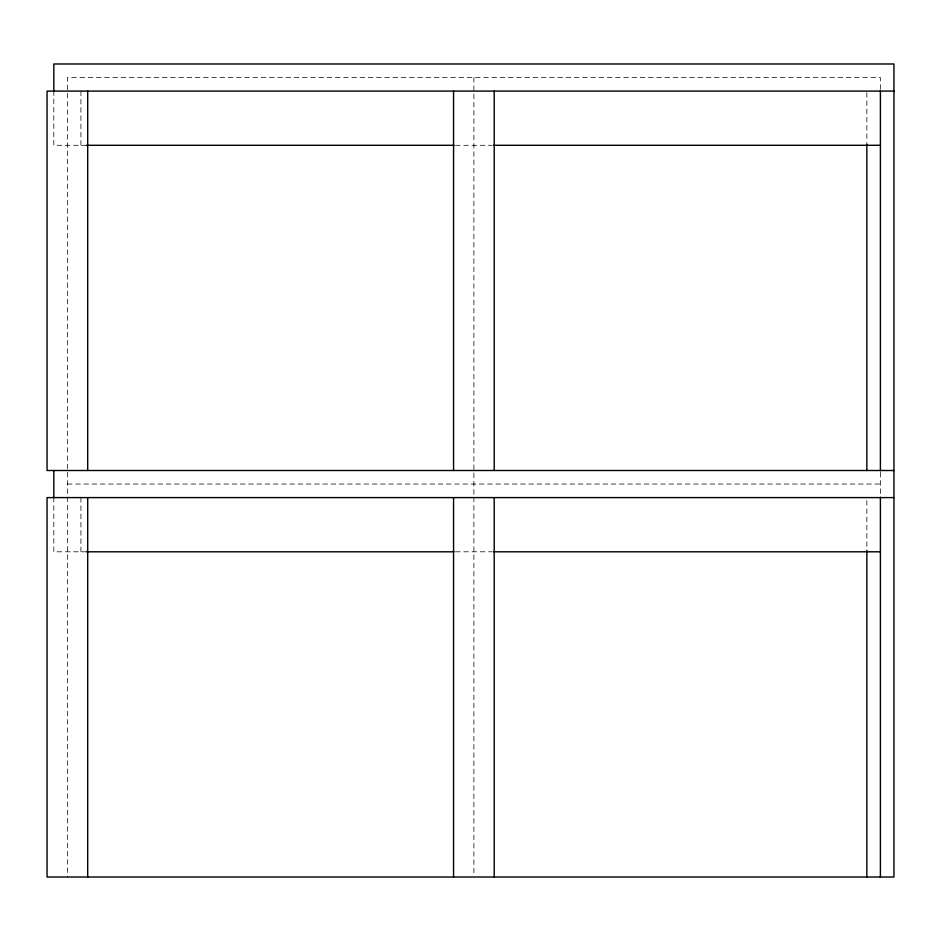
<?xml version="1.0" encoding="UTF-8"?>
<svg xmlns="http://www.w3.org/2000/svg" width="941" height="941" viewBox="0 0 941 941"><rect width="100%" height="100%" fill="white"/><g stroke="black" fill="none" stroke-linecap="round" stroke-linejoin="round"><path stroke-width="0.71" stroke-dasharray="4.71 3.53" d="M86.49 145.29L53.825 145.29L53.825 91.089M455.515 145.29L492.261 145.29M67.376 484.05L880.4 484.05M86.49 551.802L53.825 551.802L53.825 497.601M455.515 551.802L492.261 551.802M880.4 89.277L880.4 77.538L67.376 77.538L67.376 877.012M880.4 472.311L880.4 495.778M866.849 92.559L866.849 142.362M866.849 500.53L866.849 548.874M473.888 77.538L473.888 495.778M473.888 497.248L473.888 875.542M80.926 91.089L80.926 145.29M80.926 497.601L80.926 551.802"/><path stroke-width="1.41" d="M893.95 91.089L47.05 91.089L47.05 470.5L893.95 470.5M86.49 145.29L454.044 145.29M493.731 145.29L880.4 145.29M893.95 497.601L47.05 497.601L47.05 877.012L893.95 877.012L893.95 63.988L53.825 63.988L53.825 91.089M86.49 551.802L454.044 551.802M493.731 551.802L880.4 551.802M880.4 90.748L880.4 470.841M880.4 497.248L880.4 877.012M866.849 143.82L866.849 470.5M866.849 550.332L866.849 877.012M494.213 91.089L494.213 470.5M494.213 497.601L494.213 877.012M453.562 91.089L453.562 470.5M453.562 497.601L453.562 877.012M87.701 91.089L87.701 470.5M87.701 497.601L87.701 877.012M53.825 470.5L53.825 497.601"/></g></svg>
